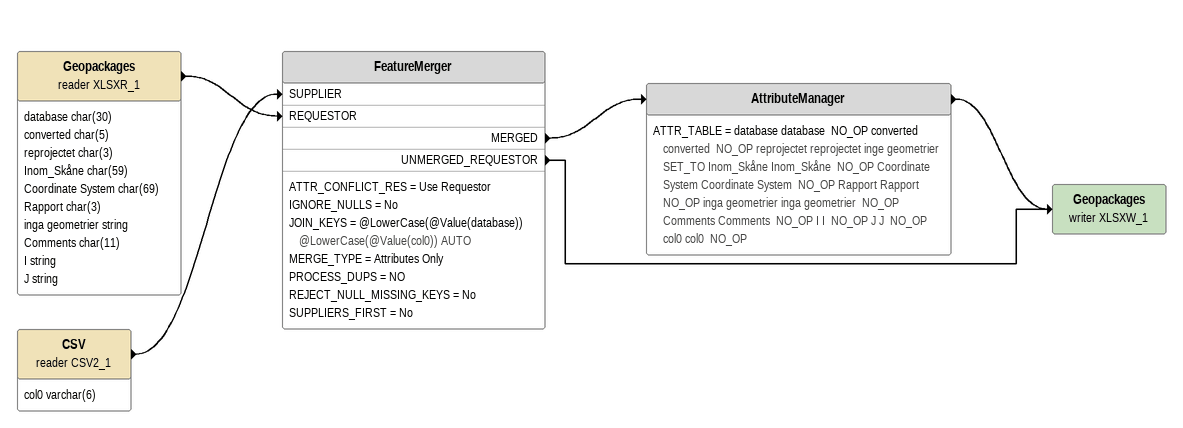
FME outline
Geopackages (reader XLSXR_1)
    attributes: database char(30), converted char(5), reprojectet char(3), Inom_Skåne char(59), Coordinate System char(69), Rapport char(3), inga geometrier string, Comments char(11), I string, J string
    -> FeatureMerger [REQUESTOR]
CSV (reader CSV2_1)
    attributes: col0 varchar(6)
    -> FeatureMerger [SUPPLIER]
FeatureMerger
    ATTR_CONFLICT_RES = Use Requestor
    IGNORE_NULLS = No
    JOIN_KEYS = @LowerCase(@Value(database)) @LowerCase(@Value(col0)) AUTO
    MERGE_TYPE = Attributes Only
    PROCESS_DUPS = NO
    REJECT_NULL_MISSING_KEYS = No
    SUPPLIERS_FIRST = No
    MERGED -> AttributeManager
    UNMERGED_REQUESTOR -> Geopackages (writer XLSXW_1)
AttributeManager
    ATTR_TABLE = database database  NO_OP converted converted  NO_OP reprojectet reprojectet inge geometrier SET_TO Inom_Skåne Inom_Skåne  NO_OP Coordinate System Coordinate System  NO_OP Rapport Rapport  NO_OP inga geometrier inga geometrier  NO_OP Comments Comments  NO_OP I I  NO_OP J J  NO_OP col0 col0  NO_OP
    -> Geopackages (writer XLSXW_1)
Geopackages (writer XLSXW_1)
